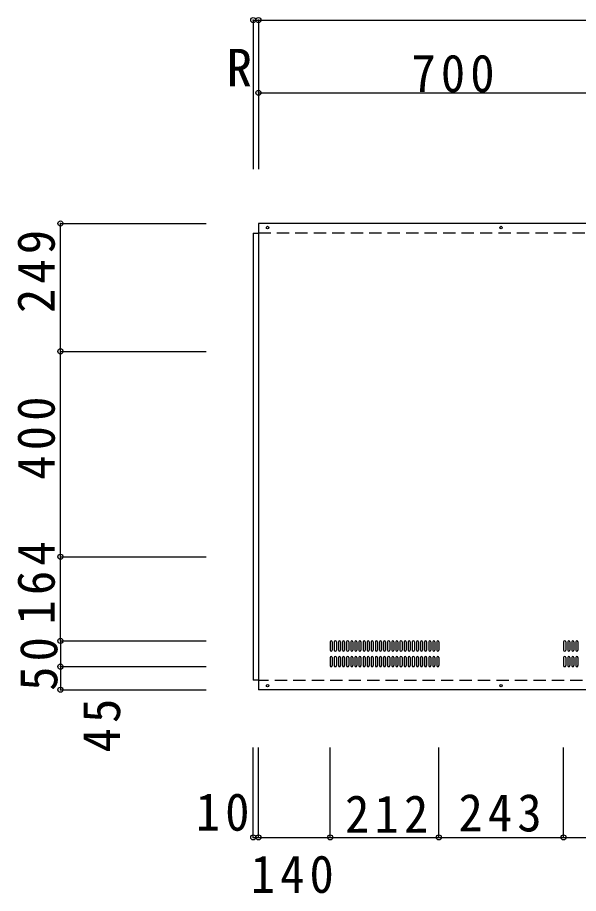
# Model space of a CAD drawing. Units: millimetres at full size, sheet at 1:20; details may follow other scales. Extents: x -3835 to 3448, y -4321 to 4350.
# Drawn here: x -188 to 905, y -1098 to 608 of the extents above; entities that cross this region are included whole.
import ezdxf
from ezdxf.enums import TextEntityAlignment as Align

# ---------------------------------------------------------------- set-up
doc = ezdxf.new("R2010")
doc.units = ezdxf.units.MM
doc.header["$LTSCALE"] = 20
doc.header["$PDMODE"] = 32
doc.header["$PDSIZE"] = 10
doc.linetypes.add('DASHED1', pattern=[1.8, 1.2, -0.6])
doc.layers.add('0-0', color=7, linetype='Continuous')
doc.styles.add('ＭＳ ゴシック', font='')
doc.styles.get('ＭＳ ゴシック').set_extended_font_data('MS Gothic')

msp = doc.modelspace()

# ---------------------------------------------------------------- linework, layer by layer
at = {"layer": '0-0'}
for p, q in [((271.01, 603.43), (281.01, 603.43)), ((271.01, 603.43), (271.01, 313.32)), ((281.01, 603.43), (281.01, 313.32)), ((281.01, 603.43), (2101.01, 603.43)), ((281.01, 461.78), (281.01, 313.32)), ((281.01, 461.78), (981.01, 461.78)), ((281.01, 461.78), (281.01, 313.32)), ((-104.78, -41.73), (-104.78, 207.27)), ((-104.78, 207.27), (179.23, 207.27)), ((281.01, 207.27), (281.01, -700.73)), ((2101.01, 207.27), (281.01, 207.27)), ((271.01, 188.77), (281.01, 188.77)), ((271.01, 188.77), (271.01, -682.23)), ((-104.78, -441.73), (-104.78, -41.73)), ((-104.78, -41.73), (179.23, -41.73)), ((-104.78, -605.73), (-104.78, -441.73)), ((-104.78, -441.73), (179.23, -441.73)), ((-104.78, -605.73), (179.23, -605.73)), ((-104.78, -605.73), (-104.78, -625.73)), ((-104.78, -605.73), (179.23, -605.73)), ((-104.78, -605.73), (179.23, -605.73)), ((421.01, -607.73), (421.01, -623.73)), ((425.01, -607.73), (425.01, -623.73)), ((429.01, -607.73), (429.01, -623.73)), ((433.01, -607.73), (433.01, -623.73)), ((437.01, -607.73), (437.01, -623.73)), ((441.01, -607.73), (441.01, -623.73)), ((445.01, -607.73), (445.01, -623.73)), ((449.01, -607.73), (449.01, -623.73)), ((453.01, -607.73), (453.01, -623.73)), ((457.01, -607.73), (457.01, -623.73)), ((461.01, -607.73), (461.01, -623.73)), ((465.01, -607.73), (465.01, -623.73)), ((469.01, -607.73), (469.01, -623.73)), ((473.01, -607.73), (473.01, -623.73)), ((477.01, -607.73), (477.01, -623.73)), ((481.01, -607.73), (481.01, -623.73)), ((485.01, -607.73), (485.01, -623.73)), ((489.01, -607.73), (489.01, -623.73)), ((493.01, -607.73), (493.01, -623.73)), ((497.01, -607.73), (497.01, -623.73)), ((501.01, -607.73), (501.01, -623.73)), ((505.01, -607.73), (505.01, -623.73)), ((509.01, -607.73), (509.01, -623.73)), ((513.01, -607.73), (513.01, -623.73)), ((517.01, -607.73), (517.01, -623.73)), ((521.01, -607.73), (521.01, -623.73)), ((525.01, -607.73), (525.01, -623.73)), ((529.01, -607.73), (529.01, -623.73)), ((533.01, -607.73), (533.01, -623.73)), ((537.01, -607.73), (537.01, -623.73)), ((541.01, -607.73), (541.01, -623.73)), ((545.01, -607.73), (545.01, -623.73)), ((549.01, -607.73), (549.01, -623.73)), ((553.01, -607.73), (553.01, -623.73)), ((557.01, -607.73), (557.01, -623.73)), ((561.01, -607.73), (561.01, -623.73)), ((565.01, -607.73), (565.01, -623.73)), ((569.01, -607.73), (569.01, -623.73)), ((573.01, -607.73), (573.01, -623.73)), ((577.01, -607.73), (577.01, -623.73)), ((581.01, -607.73), (581.01, -623.73)), ((585.01, -607.73), (585.01, -623.73)), ((589.01, -607.73), (589.01, -623.73)), ((593.01, -607.73), (593.01, -623.73)), ((597.01, -607.73), (597.01, -623.73)), ((601.01, -607.73), (601.01, -623.73)), ((605.01, -607.73), (605.01, -623.73)), ((609.01, -607.73), (609.01, -623.73)), ((613.01, -607.73), (613.01, -623.73)), ((617.01, -607.73), (617.01, -623.73)), ((621.01, -607.73), (621.01, -623.73)), ((625.01, -607.73), (625.01, -623.73)), ((629.01, -607.73), (629.01, -623.73)), ((633.01, -607.73), (633.01, -623.73)), ((876.01, -607.73), (876.01, -623.73)), ((880.01, -607.73), (880.01, -623.73)), ((884.01, -607.73), (884.01, -623.73)), ((888.01, -607.73), (888.01, -623.73)), ((892.01, -607.73), (892.01, -623.73)), ((896.01, -607.73), (896.01, -623.73)), ((900.01, -607.73), (900.01, -623.73)), ((904.01, -607.73), (904.01, -623.73)), ((-104.78, -625.73), (-104.78, -635.73)), ((-104.78, -635.73), (-104.78, -655.73)), ((421.01, -637.73), (421.01, -653.73)), ((425.01, -637.73), (425.01, -653.73)), ((429.01, -637.73), (429.01, -653.73)), ((433.01, -637.73), (433.01, -653.73)), ((437.01, -637.73), (437.01, -653.73)), ((441.01, -637.73), (441.01, -653.73)), ((445.01, -637.73), (445.01, -653.73)), ((449.01, -637.73), (449.01, -653.73)), ((453.01, -637.73), (453.01, -653.73)), ((457.01, -637.73), (457.01, -653.73)), ((461.01, -637.73), (461.01, -653.73)), ((465.01, -637.73), (465.01, -653.73)), ((469.01, -637.73), (469.01, -653.73)), ((473.01, -637.73), (473.01, -653.73)), ((477.01, -637.73), (477.01, -653.73)), ((481.01, -637.73), (481.01, -653.73)), ((485.01, -637.73), (485.01, -653.73)), ((489.01, -637.73), (489.01, -653.73)), ((493.01, -637.73), (493.01, -653.73)), ((497.01, -637.73), (497.01, -653.73)), ((501.01, -637.73), (501.01, -653.73)), ((505.01, -637.73), (505.01, -653.73)), ((509.01, -637.73), (509.01, -653.73)), ((513.01, -637.73), (513.01, -653.73)), ((517.01, -637.73), (517.01, -653.73)), ((521.01, -637.73), (521.01, -653.73)), ((525.01, -637.73), (525.01, -653.73)), ((529.01, -637.73), (529.01, -653.73)), ((533.01, -637.73), (533.01, -653.73)), ((537.01, -637.73), (537.01, -653.73)), ((541.01, -637.73), (541.01, -653.73)), ((545.01, -637.73), (545.01, -653.73)), ((549.01, -637.73), (549.01, -653.73)), ((553.01, -637.73), (553.01, -653.73)), ((557.01, -637.73), (557.01, -653.73)), ((561.01, -637.73), (561.01, -653.73)), ((565.01, -637.73), (565.01, -653.73)), ((569.01, -637.73), (569.01, -653.73)), ((573.01, -637.73), (573.01, -653.73)), ((577.01, -637.73), (577.01, -653.73)), ((581.01, -637.73), (581.01, -653.73)), ((585.01, -637.73), (585.01, -653.73)), ((589.01, -637.73), (589.01, -653.73)), ((593.01, -637.73), (593.01, -653.73)), ((597.01, -637.73), (597.01, -653.73)), ((601.01, -637.73), (601.01, -653.73)), ((605.01, -637.73), (605.01, -653.73)), ((609.01, -637.73), (609.01, -653.73)), ((613.01, -637.73), (613.01, -653.73)), ((617.01, -637.73), (617.01, -653.73)), ((621.01, -637.73), (621.01, -653.73)), ((625.01, -637.73), (625.01, -653.73)), ((629.01, -637.73), (629.01, -653.73)), ((633.01, -637.73), (633.01, -653.73)), ((876.01, -637.73), (876.01, -653.73)), ((880.01, -637.73), (880.01, -653.73)), ((884.01, -637.73), (884.01, -653.73)), ((888.01, -637.73), (888.01, -653.73)), ((892.01, -637.73), (892.01, -653.73)), ((896.01, -637.73), (896.01, -653.73)), ((900.01, -637.73), (900.01, -653.73)), ((904.01, -637.73), (904.01, -653.73)), ((-104.78, -655.73), (179.23, -655.73)), ((-104.78, -655.73), (-104.78, -700.73)), ((281.01, -682.23), (271.01, -682.23)), ((-104.78, -700.73), (179.23, -700.73)), ((2101.01, -700.73), (281.01, -700.73)), ((271.01, -988.32), (271.01, -813.33)), ((281.01, -988.32), (281.01, -813.33)), ((421.01, -988.32), (421.01, -813.33)), ((633.01, -988.32), (633.01, -813.33)), ((876.01, -988.32), (876.01, -813.33)), ((271.01, -988.32), (281.01, -988.32)), ((281.01, -988.32), (421.01, -988.32)), ((421.01, -988.32), (633.01, -988.32)), ((633.01, -988.32), (876.01, -988.32)), ((876.01, -988.32), (1088.01, -988.32))]:
    msp.add_line(p, q, dxfattribs=at)
at = {"layer": '0-0', "linetype": 'DASHED1'}
for p, q in [((281.01, 189.27), (2101.01, 189.27)), ((2101.01, -682.73), (281.01, -682.73))]:
    msp.add_line(p, q, dxfattribs=at)
at = {"layer": '0-0'}
for centre in [(299.01, 199.27), (754.01, 199.27), (299.01, -692.73), (754.01, -692.73)]:
    msp.add_circle(centre, 2.5, dxfattribs=at)
for centre, start, end in [((423.01, -607.73), 0, 180), ((431.01, -607.73), 0, 180), ((439.01, -607.73), 0, 180), ((447.01, -607.73), 0, 180), ((455.01, -607.73), 0, 180), ((463.01, -607.73), 0, 180), ((471.01, -607.73), 0, 180), ((479.01, -607.73), 0, 180), ((487.01, -607.73), 0, 180), ((495.01, -607.73), 0, 180), ((503.01, -607.73), 0, 180), ((511.01, -607.73), 0, 180), ((519.01, -607.73), 0, 180), ((527.01, -607.73), 0, 180), ((535.01, -607.73), 0, 180), ((543.01, -607.73), 0, 180), ((551.01, -607.73), 0, 180), ((559.01, -607.73), 0, 180), ((567.01, -607.73), 0, 180), ((575.01, -607.73), 0, 180), ((583.01, -607.73), 0, 180), ((591.01, -607.73), 0, 180), ((599.01, -607.73), 0, 180), ((607.01, -607.73), 0, 180), ((615.01, -607.73), 0, 180), ((623.01, -607.73), 0, 180), ((631.01, -607.73), 0, 180), ((878.01, -607.73), 0, 180), ((886.01, -607.73), 0, 180), ((894.01, -607.73), 0, 180), ((902.01, -607.73), 0, 180), ((423.01, -623.73), 180, 0), ((431.01, -623.73), 180, 0), ((439.01, -623.73), 180, 0), ((447.01, -623.73), 180, 0), ((455.01, -623.73), 180, 0), ((463.01, -623.73), 180, 0), ((471.01, -623.73), 180, 0), ((479.01, -623.73), 180, 0), ((487.01, -623.73), 180, 0), ((495.01, -623.73), 180, 0), ((503.01, -623.73), 180, 0), ((511.01, -623.73), 180, 0), ((519.01, -623.73), 180, 0), ((527.01, -623.73), 180, 0), ((535.01, -623.73), 180, 0), ((543.01, -623.73), 180, 0), ((551.01, -623.73), 180, 0), ((559.01, -623.73), 180, 0), ((567.01, -623.73), 180, 0), ((575.01, -623.73), 180, 0), ((583.01, -623.73), 180, 0), ((591.01, -623.73), 180, 0), ((599.01, -623.73), 180, 0), ((607.01, -623.73), 180, 0), ((615.01, -623.73), 180, 0), ((623.01, -623.73), 180, 0), ((631.01, -623.73), 180, 0), ((878.01, -623.73), 180, 0), ((886.01, -623.73), 180, 0), ((894.01, -623.73), 180, 0), ((902.01, -623.73), 180, 0), ((423.01, -637.73), 0, 180), ((431.01, -637.73), 0, 180), ((439.01, -637.73), 0, 180), ((447.01, -637.73), 0, 180), ((455.01, -637.73), 0, 180), ((463.01, -637.73), 0, 180), ((471.01, -637.73), 0, 180), ((479.01, -637.73), 0, 180), ((487.01, -637.73), 0, 180), ((495.01, -637.73), 0, 180), ((503.01, -637.73), 0, 180), ((511.01, -637.73), 0, 180), ((519.01, -637.73), 0, 180), ((527.01, -637.73), 0, 180), ((535.01, -637.73), 0, 180), ((543.01, -637.73), 0, 180), ((551.01, -637.73), 0, 180), ((559.01, -637.73), 0, 180), ((567.01, -637.73), 0, 180), ((575.01, -637.73), 0, 180), ((583.01, -637.73), 0, 180), ((591.01, -637.73), 0, 180), ((599.01, -637.73), 0, 180), ((607.01, -637.73), 0, 180), ((615.01, -637.73), 0, 180), ((623.01, -637.73), 0, 180), ((631.01, -637.73), 0, 180), ((878.01, -637.73), 0, 180), ((886.01, -637.73), 0, 180), ((894.01, -637.73), 0, 180), ((902.01, -637.73), 0, 180), ((423.01, -653.73), 180, 0), ((431.01, -653.73), 180, 0), ((439.01, -653.73), 180, 0), ((447.01, -653.73), 180, 0), ((455.01, -653.73), 180, 0), ((463.01, -653.73), 180, 0), ((471.01, -653.73), 180, 0), ((479.01, -653.73), 180, 0), ((487.01, -653.73), 180, 0), ((495.01, -653.73), 180, 0), ((503.01, -653.73), 180, 0), ((511.01, -653.73), 180, 0), ((519.01, -653.73), 180, 0), ((527.01, -653.73), 180, 0), ((535.01, -653.73), 180, 0), ((543.01, -653.73), 180, 0), ((551.01, -653.73), 180, 0), ((559.01, -653.73), 180, 0), ((567.01, -653.73), 180, 0), ((575.01, -653.73), 180, 0), ((583.01, -653.73), 180, 0), ((591.01, -653.73), 180, 0), ((599.01, -653.73), 180, 0), ((607.01, -653.73), 180, 0), ((615.01, -653.73), 180, 0), ((623.01, -653.73), 180, 0), ((631.01, -653.73), 180, 0), ((878.01, -653.73), 180, 0), ((886.01, -653.73), 180, 0), ((894.01, -653.73), 180, 0), ((902.01, -653.73), 180, 0)]:
    msp.add_arc(centre, 2, start, end, dxfattribs=at)
for p in [(271.01, 603.43), (281.01, 603.43), (281.01, 461.78), (-104.78, 207.27), (-104.78, -41.73), (-104.78, -441.73), (-104.78, -605.73), (-104.78, -655.73), (-104.78, -700.73), (271.01, -988.32), (281.01, -988.32), (421.01, -988.32), (633.01, -988.32), (876.01, -988.32)]:
    msp.add_point(p, dxfattribs=at)

# ---------------------------------------------------------------- texts
at = {"layer": '0-0', "style": 'ＭＳ ゴシック'}
msp.add_text('R', height=73.31, dxfattribs=at).set_placement((218.8, 452.13), align=Align.BOTTOM_LEFT)
at = {"layer": '0-0', "char_height": 73.31, "attachment_point": 7, "style": 'ＭＳ ゴシック'}
for s, insert in [('\\T1.21;\\W0.95;700', (579.35, 462.08)), ('\\T1.21;\\W0.95;10', (158.97, -976.47)), ('\\T1.21;\\W0.95;212', (450.01, -979.27)), ('\\T1.21;\\W0.95;243', (671.1, -977.87)), ('\\T1.21;\\W0.95;140', (266.01, -1097.51))]:
    msp.add_mtext(s, dxfattribs=dict(at, insert=insert))
at = {"layer": '0-0', "char_height": 73.31, "attachment_point": 7, "rotation": 90, "style": 'ＭＳ ゴシック'}
for s, insert in [('\\T1.21;\\W0.95;249', (-114.78, 32.77)), ('\\T1.21;\\W0.95;400', (-114.78, -291.73)), ('\\T1.21;\\W0.95;164', (-114.78, -573.73)), ('\\T1.21;\\W0.95;50', (-109.66, -702.94)), ('\\T1.21;\\W0.95;45', (12.66, -822.77))]:
    msp.add_mtext(s, dxfattribs=dict(at, insert=insert))

doc.saveas('drawing.dxf')
